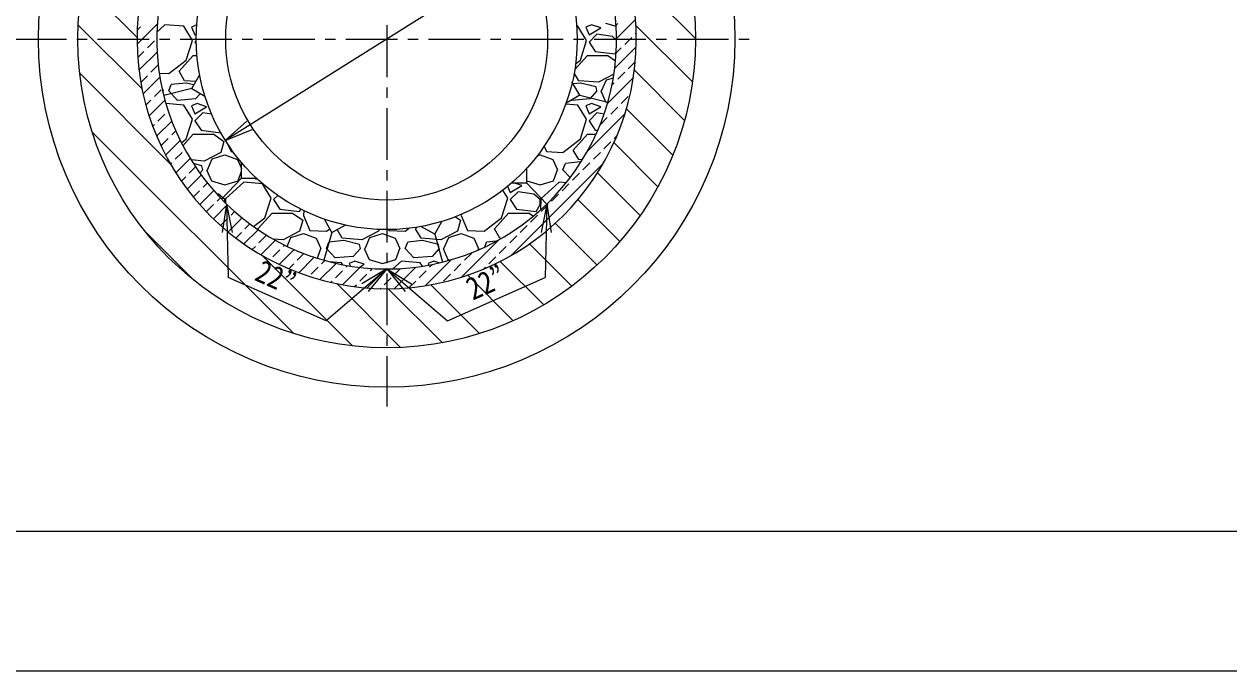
# Model space of a CAD drawing. Units: millimetres, scale not verified. Extents: x -4089 to 4089, y -2931 to 2931.
# Drawn here: x -1693 to -528, y -2931 to -2305 of the extents above; entities that cross this region are included whole.
import ezdxf
from ezdxf.enums import TextEntityAlignment as Align

# ---------------------------------------------------------------- set-up
doc = ezdxf.new("R2010")
doc.units = ezdxf.units.MM
doc.header["$LTSCALE"] = 10
doc.linetypes.add('CHAIN1', pattern=[8, 5, -1, 1, -1])
for name, color, linetype, lineweight in [('0-0_0', 3, 'Continuous', 18), ('0-1_芯', 4, 'CHAIN1', 18), ('0-2_寸法', 2, 'Continuous', 18), ('0-F', 3, 'Continuous', 25)]:
    doc.layers.add(name, color=color, linetype=linetype, lineweight=lineweight)
doc.styles.add('ＭＳ ゴシック', font='')
doc.styles.get('ＭＳ ゴシック').set_extended_font_data('MS Gothic')

msp = doc.modelspace()

# ---------------------------------------------------------------- linework, layer by layer
at = {"layer": '0-0_0'}
for p, q in [((-1043.96, -2319.07), (-1110.71, -2252.32)), ((-1583.71, -2318.14), (-1635.97, -2265.88)), ((-1583.66, -2324.68), (-1564.19, -2305.2)), ((-1130.85, -2304.24), (-1120.51, -2307.28)), ((-1120.58, -2306.12), (-1119.06, -2304.59)), ((-1120.16, -2319.17), (-1101.85, -2300.86)), ((-1578.85, -2367.9), (-1640.55, -2306.2)), ((-1583.56, -2311.1), (-1580.42, -2307.96)), ((-1556.81, -2305.77), (-1564.55, -2312.84)), ((-1538.52, -2307.29), (-1556.81, -2305.77)), ((-1530.14, -2321.01), (-1538.52, -2307.29)), ((-1526.05, -2305.97), (-1530.9, -2308.05)), ((-1530.9, -2308.05), (-1527.85, -2315.67)), ((-1527.85, -2315.67), (-1526.5, -2314.86)), ((-1157.52, -2307.29), (-1158.69, -2307.19)), ((-1149.14, -2321.01), (-1157.52, -2307.29)), ((-1144.57, -2305.77), (-1149.9, -2308.05)), ((-1149.9, -2308.05), (-1146.85, -2315.67)), ((-1146.85, -2315.67), (-1135.42, -2308.81)), ((-1139.23, -2314.91), (-1146.85, -2322.53)), ((-1135.42, -2308.81), (-1144.57, -2305.77)), ((-1123.99, -2317.2), (-1139.23, -2314.91)), ((-1120.16, -2320.55), (-1123.99, -2317.2)), ((-1102.22, -2314.7), (-1101.19, -2313.67)), ((-1046.84, -2361.09), (-1101.48, -2306.46)), ((-1573.68, -2328.17), (-1566.95, -2321.43)), ((-1536.23, -2340.06), (-1530.14, -2321.01)), ((-1526.55, -2321.23), (-1527.85, -2322.53)), ((-1527.85, -2322.53), (-1526.5, -2324.56)), ((-1155.23, -2340.06), (-1149.14, -2321.01)), ((-1146.85, -2322.53), (-1140.76, -2331.67)), ((-1121.96, -2347.9), (-1101.23, -2327.18)), ((-1120.56, -2333.04), (-1115.69, -2328.17)), ((-1112.32, -2324.8), (-1105.59, -2318.06)), ((-1583.05, -2337.54), (-1577.05, -2331.54)), ((-1581.83, -2349.79), (-1564.31, -2332.26)), ((-1553, -2353.01), (-1536.23, -2340.06)), ((-1543.09, -2350.72), (-1529.38, -2335.48)), ((-1529.38, -2335.48), (-1525.88, -2335.48)), ((-1160.62, -2349.09), (-1148.38, -2335.48)), ((-1159.82, -2343.6), (-1155.23, -2340.06)), ((-1148.38, -2335.48), (-1128.56, -2335.48)), ((-1140.76, -2331.67), (-1121.71, -2333.96)), ((-1128.56, -2335.48), (-1121.15, -2340.62)), ((-1121.71, -2333.96), (-1120.49, -2331.77)), ((-1570.31, -2351.74), (-1563.58, -2345.01)), ((-1537.76, -2359.87), (-1543.09, -2350.72)), ((-1119.06, -2358.48), (-1112.32, -2351.74)), ((-1108.95, -2348.37), (-1102.22, -2341.64)), ((-1054.5, -2398.33), (-1103, -2349.84)), ((-1551.52, -2440.14), (-1639.04, -2352.61)), ((-1580.07, -2361.49), (-1573.68, -2355.11)), ((-1577.82, -2372.72), (-1561.6, -2356.49)), ((-1562.22, -2352.57), (-1553, -2353.01)), ((-1553, -2369.77), (-1550.71, -2363.68)), ((-1536.23, -2362.15), (-1550.71, -2363.68)), ((-1526.9, -2360.74), (-1537.76, -2359.87)), ((-1528.85, -2364), (-1536.23, -2362.15)), ((-1530.81, -2367.29), (-1523.23, -2354.59)), ((-1155.78, -2373.81), (-1163.36, -2361.11)), ((-1155.23, -2362.15), (-1162.3, -2362.9)), ((-1156.76, -2359.87), (-1161.17, -2352.31)), ((-1137.71, -2361.39), (-1156.76, -2359.87)), ((-1139.99, -2365.96), (-1155.23, -2362.15)), ((-1122.75, -2353.56), (-1137.71, -2361.39)), ((-1134.66, -2369.77), (-1130.09, -2359.11)), ((-1130.09, -2359.11), (-1123.31, -2356.99)), ((-1129.05, -2381.94), (-1103.99, -2356.88)), ((-1124.63, -2364.05), (-1122.42, -2361.84)), ((-1566.95, -2375.31), (-1560.21, -2368.58)), ((-1559.54, -2367.16), (-1558.33, -2369.77)), ((-1558.71, -2370.82), (-1558.33, -2369.77)), ((-1530.81, -2367.29), (-1557.9, -2374.13)), ((-1544.62, -2378.92), (-1553, -2369.77)), ((-1530.81, -2367.29), (-1518.11, -2374.87)), ((-1522.47, -2372.26), (-1527.09, -2377.39)), ((-1155.78, -2373.81), (-1169.01, -2381.7)), ((-1155.78, -2373.81), (-1128.69, -2380.65)), ((-1139.23, -2369.77), (-1146.09, -2377.39)), ((-1139.23, -2369.77), (-1139.99, -2365.96)), ((-1135.42, -2369.77), (-1130.85, -2380.44)), ((-1115.69, -2382.05), (-1108.95, -2375.31)), ((-1575.13, -2383.5), (-1570.31, -2378.68)), ((-1572.03, -2393.87), (-1556.73, -2378.57)), ((-1538.52, -2383.49), (-1555.74, -2382.06)), ((-1527.09, -2377.39), (-1544.62, -2378.92)), ((-1530.14, -2397.21), (-1538.52, -2383.49)), ((-1525.57, -2381.97), (-1530.9, -2384.25)), ((-1530.9, -2384.25), (-1527.85, -2391.87)), ((-1527.85, -2391.87), (-1516.42, -2385.01)), ((-1516.42, -2385.01), (-1525.57, -2381.97)), ((-1157.52, -2383.49), (-1169.3, -2382.51)), ((-1163.62, -2378.92), (-1163.87, -2378.64)), ((-1146.09, -2377.39), (-1163.62, -2378.92)), ((-1149.14, -2397.21), (-1157.52, -2383.49)), ((-1144.57, -2381.97), (-1149.9, -2384.25)), ((-1149.9, -2384.25), (-1146.85, -2391.87)), ((-1146.85, -2391.87), (-1135.42, -2385.01)), ((-1135.42, -2385.01), (-1144.57, -2381.97)), ((-1130.85, -2380.44), (-1128.79, -2381.05)), ((-1125.79, -2392.15), (-1119.06, -2385.42)), ((-1065.84, -2431.89), (-1110.69, -2387.04)), ((-1563.58, -2398.89), (-1556.84, -2392.15)), ((-1536.23, -2416.26), (-1530.14, -2397.21)), ((-1520.23, -2391.11), (-1527.85, -2398.73)), ((-1527.85, -2398.73), (-1521.76, -2407.87)), ((-1511.61, -2392.4), (-1520.23, -2391.11)), ((-1155.23, -2416.26), (-1149.14, -2397.21)), ((-1148.52, -2428.35), (-1112.2, -2392.03)), ((-1139.23, -2391.11), (-1146.85, -2398.73)), ((-1146.85, -2398.73), (-1140.76, -2407.87)), ((-1132.3, -2392.15), (-1139.23, -2391.11)), ((-1135.89, -2402.25), (-1129.16, -2395.52)), ((-1432.22, -2604.33), (-1627.03, -2409.53)), ((-1568.56, -2403.87), (-1566.95, -2402.25)), ((-1564.73, -2413.51), (-1550.09, -2398.87)), ((-1550.11, -2412.36), (-1546.19, -2408.43)), ((-1521.76, -2407.87), (-1502.83, -2410.15)), ((-1140.76, -2407.87), (-1138.51, -2408.14)), ((-1560.21, -2422.46), (-1553.48, -2415.73)), ((-1556.09, -2431.81), (-1541.92, -2417.64)), ((-1540.84, -2419.82), (-1536.23, -2416.26)), ((-1539.33, -2422.75), (-1529.38, -2411.68)), ((-1529.38, -2411.68), (-1509.56, -2411.68)), ((-1509.56, -2411.68), (-1499.66, -2418.54)), ((-1499.66, -2418.54), (-1502.71, -2429.21)), ((-1172, -2429.21), (-1155.23, -2416.26)), ((-1162.09, -2426.92), (-1148.38, -2411.68)), ((-1148.38, -2411.68), (-1140.08, -2411.68)), ((-1132.53, -2425.83), (-1125.79, -2419.09)), ((-1080.26, -2462.38), (-1122.84, -2419.8)), ((-1122.42, -2415.73), (-1120, -2413.3)), ((-1546.74, -2435.93), (-1540.01, -2429.2)), ((-1502.71, -2429.21), (-1518.71, -2437.59)), ((-1511.09, -2435.31), (-1498.9, -2431.5)), ((-1498.9, -2431.5), (-1486.7, -2436.07)), ((-1495.47, -2422.11), (-1492.8, -2428.45)), ((-1492.8, -2428.45), (-1490.97, -2428.54)), ((-1196.69, -2432.31), (-1194.1, -2431.5)), ((-1194.1, -2431.5), (-1181.9, -2436.07)), ((-1190.16, -2423.31), (-1188, -2428.45)), ((-1188, -2428.45), (-1172, -2429.21)), ((-1156.76, -2436.07), (-1162.09, -2426.92)), ((-1142.63, -2435.93), (-1135.89, -2429.2)), ((-1551.31, -2440.5), (-1550.11, -2439.3)), ((-1546.23, -2448.89), (-1532.39, -2435.05)), ((-1533.27, -2449.4), (-1527.15, -2443.28)), ((-1518.71, -2437.59), (-1531.46, -2436.57)), ((-1520.99, -2442.16), (-1529.23, -2440.1)), ((-1520.23, -2445.97), (-1520.99, -2442.16)), ((-1515.66, -2445.97), (-1511.09, -2435.31)), ((-1486.7, -2436.07), (-1482.71, -2444.72)), ((-1482.57, -2454.29), (-1482.79, -2438.9)), ((-1222.13, -2528.9), (-1133.23, -2440)), ((-1207.01, -2459.09), (-1206.8, -2444.3)), ((-1181.9, -2436.07), (-1177.33, -2445.97)), ((-1172, -2445.97), (-1169.71, -2439.88)), ((-1155.23, -2438.35), (-1169.71, -2439.88)), ((-1153.22, -2436.35), (-1156.76, -2436.07)), ((-1154.58, -2438.52), (-1155.23, -2438.35)), ((-1152.73, -2446.03), (-1146, -2439.3)), ((-1540.86, -2456.99), (-1536.64, -2452.77)), ((-1535.21, -2464.81), (-1521.6, -2451.2)), ((-1520.23, -2445.97), (-1523.09, -2449.15)), ((-1516.42, -2445.97), (-1511.85, -2456.64)), ((-1511.85, -2456.64), (-1498.9, -2460.45)), ((-1482.57, -2454.29), (-1502.04, -2474.33)), ((-1498.9, -2460.45), (-1485.94, -2456.64)), ((-1485.94, -2456.64), (-1482.67, -2447.48)), ((-1482.57, -2454.29), (-1468.33, -2454.09)), ((-1468.42, -2455.12), (-1469.35, -2454.1)), ((-1467.32, -2455.02), (-1468.42, -2455.12)), ((-1206.98, -2456.66), (-1194.1, -2460.45)), ((-1194.1, -2460.45), (-1181.14, -2456.64)), ((-1181.14, -2456.64), (-1177.33, -2445.97)), ((-1165.01, -2453.6), (-1172, -2445.97)), ((-1162.84, -2456.14), (-1156.1, -2449.4)), ((-1097.4, -2490.14), (-1138.62, -2448.92)), ((-1529.29, -2472.36), (-1523.17, -2466.24)), ((-1523.1, -2479.64), (-1509.6, -2466.15)), ((-1519.8, -2462.87), (-1515.75, -2458.82)), ((-1480.61, -2458.17), (-1498.13, -2474.17)), ((-1462.32, -2459.69), (-1480.61, -2458.17)), ((-1453.94, -2473.41), (-1462.32, -2459.69)), ((-1451.71, -2467.92), (-1451.65, -2468.07)), ((-1451.65, -2468.07), (-1451.57, -2468.02)), ((-1225.34, -2473.41), (-1230.08, -2465.64)), ((-1225.49, -2461.98), (-1223.05, -2468.07)), ((-1223.05, -2468.07), (-1211.62, -2461.21)), ((-1215.43, -2467.31), (-1223.05, -2474.93)), ((-1207.01, -2459.09), (-1221.8, -2458.87)), ((-1211.62, -2461.21), (-1218.5, -2458.92)), ((-1200.19, -2469.6), (-1215.43, -2467.31)), ((-1207.01, -2459.09), (-1187.55, -2479.13)), ((-1175.81, -2458.17), (-1193.33, -2474.17)), ((-1169.01, -2458.73), (-1175.81, -2458.17)), ((-1172.94, -2466.24), (-1166.2, -2459.5)), ((-1516.43, -2486.44), (-1509.7, -2479.71)), ((-1509.92, -2493.4), (-1496.45, -2479.93)), ((-1504.99, -2469.6), (-1506.76, -2469.33)), ((-1506.33, -2476.34), (-1503.17, -2473.18)), ((-1498.9, -2474.93), (-1504.99, -2469.6)), ((-1498.9, -2477.54), (-1498.9, -2474.93)), ((-1498.13, -2474.17), (-1498.32, -2478.11)), ((-1460.03, -2492.46), (-1453.94, -2473.41)), ((-1447.59, -2470.87), (-1451.65, -2474.93)), ((-1451.65, -2474.93), (-1445.56, -2484.07)), ((-1231.43, -2492.46), (-1225.34, -2473.41)), ((-1223.05, -2474.93), (-1216.96, -2484.07)), ((-1194.1, -2474.93), (-1200.19, -2469.6)), ((-1197.91, -2486.36), (-1194.1, -2479.5)), ((-1194.1, -2479.5), (-1194.1, -2474.93)), ((-1193.33, -2474.17), (-1193.85, -2485.02)), ((-1193.14, -2486.44), (-1186.41, -2479.71)), ((-1183.04, -2476.34), (-1176.31, -2469.61)), ((-1117.05, -2515.39), (-1157.59, -2474.85)), ((-1492.86, -2489.81), (-1489.43, -2486.39)), ((-1466.89, -2503.12), (-1453.18, -2487.88)), ((-1453.18, -2487.88), (-1433.36, -2487.88)), ((-1445.56, -2484.07), (-1426.51, -2486.36)), ((-1433.36, -2487.88), (-1423.46, -2494.74)), ((-1426.51, -2486.36), (-1425.29, -2484.16)), ((-1422.48, -2485.55), (-1422.7, -2490.17)), ((-1422.7, -2490.17), (-1416.6, -2504.65)), ((-1275.86, -2491.42), (-1271.06, -2494.74)), ((-1270.25, -2489.14), (-1270.3, -2490.17)), ((-1270.3, -2490.17), (-1264.2, -2504.65)), ((-1238.29, -2503.12), (-1224.58, -2487.88)), ((-1224.58, -2487.88), (-1204.76, -2487.88)), ((-1216.96, -2484.07), (-1197.91, -2486.36)), ((-1204.76, -2487.88), (-1200.55, -2490.8)), ((-1203.25, -2496.55), (-1196.51, -2489.81)), ((-1502.93, -2499.88), (-1496.23, -2493.18)), ((-1495.67, -2506.09), (-1482.13, -2492.56)), ((-1479.39, -2503.28), (-1474.54, -2498.43)), ((-1471.04, -2500.96), (-1460.03, -2492.46)), ((-1466.21, -2504.3), (-1466.89, -2503.12)), ((-1423.46, -2494.74), (-1426.51, -2505.41)), ((-1395.41, -2506.66), (-1402.62, -2493.75)), ((-1400.6, -2505.41), (-1397.46, -2502.99)), ((-1395.41, -2506.66), (-1382.5, -2499.45)), ((-1324.4, -2505.41), (-1320.74, -2502.59)), ((-1314.49, -2503.12), (-1313.04, -2501.51)), ((-1309.16, -2512.27), (-1314.49, -2503.12)), ((-1295.94, -2508.39), (-1309.39, -2500.88)), ((-1295.94, -2508.39), (-1289, -2495.95)), ((-1271.06, -2494.74), (-1274.11, -2505.41)), ((-1248.2, -2505.41), (-1231.43, -2492.46)), ((-1232.96, -2512.27), (-1238.29, -2503.12)), ((-1213.35, -2506.65), (-1206.61, -2499.92)), ((-1139.12, -2538.22), (-1179.56, -2497.78)), ((-1528.05, -2553.41), (-1576.1, -2505.35)), ((-1488.14, -2512.04), (-1482.76, -2506.65)), ((-1480.34, -2517.71), (-1466.64, -2504)), ((-1465.92, -2516.75), (-1459.18, -2510.02)), ((-1463.9, -2528.2), (-1449.93, -2514.23)), ((-1442.51, -2513.79), (-1452.07, -2513.03)), ((-1426.51, -2505.41), (-1442.51, -2513.79)), ((-1438.57, -2520.09), (-1434.89, -2511.51)), ((-1434.89, -2511.51), (-1422.7, -2507.7)), ((-1422.7, -2507.7), (-1410.5, -2512.27)), ((-1416.6, -2504.65), (-1400.6, -2505.41)), ((-1410.5, -2512.27), (-1405.93, -2522.17)), ((-1395.41, -2506.66), (-1403.03, -2533.54)), ((-1383.83, -2514.55), (-1398.31, -2516.08)), ((-1385.36, -2512.27), (-1390.3, -2503.8)), ((-1366.31, -2513.79), (-1385.36, -2512.27)), ((-1368.59, -2518.36), (-1383.83, -2514.55)), ((-1350.31, -2505.41), (-1366.31, -2513.79)), ((-1363.26, -2522.17), (-1358.69, -2511.51)), ((-1358.69, -2511.51), (-1346.5, -2507.7)), ((-1349.82, -2503.72), (-1350.31, -2505.41)), ((-1346.5, -2507.7), (-1334.3, -2512.27)), ((-1340.73, -2503.86), (-1340.4, -2504.65)), ((-1340.4, -2504.65), (-1324.4, -2505.41)), ((-1334.3, -2512.27), (-1329.73, -2522.17)), ((-1307.63, -2514.55), (-1322.11, -2516.08)), ((-1290.11, -2513.79), (-1309.16, -2512.27)), ((-1292.39, -2518.36), (-1307.63, -2514.55)), ((-1295.94, -2508.39), (-1288.32, -2535.27)), ((-1274.11, -2505.41), (-1290.11, -2513.79)), ((-1287.06, -2522.17), (-1282.49, -2511.51)), ((-1282.49, -2511.51), (-1270.3, -2507.7)), ((-1270.3, -2507.7), (-1258.1, -2512.27)), ((-1270.09, -2549.93), (-1233.78, -2513.61)), ((-1264.2, -2504.65), (-1248.2, -2505.41)), ((-1258.1, -2512.27), (-1253.53, -2522.17)), ((-1236.45, -2515.08), (-1245.91, -2516.08)), ((-1231.61, -2512.38), (-1232.96, -2512.27)), ((-1223.45, -2516.75), (-1216.72, -2510.02)), ((-1472.26, -2523.1), (-1469.29, -2520.12)), ((-1452.45, -2530.22), (-1445.71, -2523.49)), ((-1446.27, -2537.52), (-1431.91, -2523.15)), ((-1442.35, -2520.12), (-1441.09, -2518.86)), ((-1409.32, -2531.66), (-1405.93, -2522.17)), ((-1400.6, -2522.17), (-1398.31, -2516.08)), ((-1392.22, -2531.32), (-1400.6, -2522.17)), ((-1367.83, -2522.17), (-1374.69, -2529.79)), ((-1367.83, -2522.17), (-1368.59, -2518.36)), ((-1364.02, -2522.17), (-1359.45, -2532.84)), ((-1333.54, -2532.84), (-1329.73, -2522.17)), ((-1324.4, -2522.17), (-1322.11, -2516.08)), ((-1316.02, -2531.32), (-1324.4, -2522.17)), ((-1291.63, -2522.17), (-1298.49, -2529.79)), ((-1291.63, -2522.17), (-1292.39, -2518.36)), ((-1287.82, -2522.17), (-1283.25, -2532.84)), ((-1267.23, -2533.59), (-1260.5, -2526.86)), ((-1254.06, -2523.65), (-1253.53, -2522.17)), ((-1247.67, -2520.76), (-1245.91, -2516.08)), ((-1233.55, -2526.86), (-1226.82, -2520.12)), ((-1163.58, -2558.66), (-1204.51, -2517.73)), ((-1375.3, -2616.35), (-1462.83, -2528.82)), ((-1436.99, -2541.71), (-1432.24, -2536.96)), ((-1428.88, -2533.59), (-1422.37, -2527.09)), ((-1427.38, -2545.56), (-1412.45, -2530.64)), ((-1407.07, -2552.19), (-1391.38, -2536.51)), ((-1405.3, -2536.96), (-1402.13, -2533.79)), ((-1386.12, -2535.89), (-1398.01, -2534.9)), ((-1374.69, -2529.79), (-1392.22, -2531.32)), ((-1384.91, -2537.86), (-1386.12, -2535.89)), ((-1373.17, -2534.37), (-1378.5, -2536.65)), ((-1378.5, -2536.65), (-1377.49, -2539.18)), ((-1364.02, -2537.41), (-1373.17, -2534.37)), ((-1368.96, -2540.38), (-1364.02, -2537.41)), ((-1359.45, -2532.84), (-1346.5, -2536.65)), ((-1346.5, -2536.65), (-1333.54, -2532.84)), ((-1328.21, -2534.37), (-1336.45, -2541.89)), ((-1309.92, -2535.89), (-1328.21, -2534.37)), ((-1298.49, -2529.79), (-1316.02, -2531.32)), ((-1307.86, -2539.26), (-1309.92, -2535.89)), ((-1305.25, -2558.14), (-1280.19, -2533.08)), ((-1296.97, -2534.37), (-1302.3, -2536.65)), ((-1302.3, -2536.65), (-1301.68, -2538.2)), ((-1300.91, -2540.33), (-1298.08, -2537.5)), ((-1291.73, -2536.11), (-1296.97, -2534.37)), ((-1283.25, -2532.84), (-1281.33, -2533.41)), ((-1277.33, -2543.69), (-1270.6, -2536.96)), ((-1243.66, -2536.96), (-1236.92, -2530.22)), ((-1190.52, -2576.62), (-1232.58, -2534.57)), ((-1415.4, -2547.06), (-1408.67, -2540.33)), ((-1391.83, -2550.43), (-1385.1, -2543.69)), ((-1385.14, -2557.2), (-1368.38, -2540.44)), ((-1381.73, -2540.33), (-1380.14, -2538.74)), ((-1368.26, -2553.8), (-1361.52, -2547.06)), ((-1361.27, -2560.28), (-1342.96, -2541.97)), ((-1358.16, -2543.69), (-1356.01, -2541.55)), ((-1334.95, -2560.9), (-1314.22, -2540.17)), ((-1334.58, -2547.06), (-1329.09, -2541.57)), ((-1311.01, -2550.43), (-1304.27, -2543.69)), ((-1287.44, -2553.8), (-1280.7, -2547.06)), ((-1220.1, -2591.95), (-1264.09, -2547.95)), ((-1248.83, -2542.13), (-1247.02, -2540.33)), ((-1396.32, -2554.92), (-1395.2, -2553.8)), ((-1328.89, -2617.86), (-1390.59, -2556.16)), ((-1373.47, -2559.01), (-1371.63, -2557.16)), ((-1348.46, -2560.94), (-1348.05, -2560.53)), ((-1344.69, -2557.16), (-1337.95, -2550.43)), ((-1288.58, -2613.27), (-1340.84, -2561.01)), ((-1320.61, -2560.03), (-1314.38, -2553.8)), ((-1252.61, -2604.34), (-1299.74, -2557.21))]:
    msp.add_line(p, q, dxfattribs=at)
for radius in [336.55, 298.45, 184.15, 155.57]:
    msp.add_circle((-1342.41, -2319.72), radius, dxfattribs=at)
for radius, start, end in [(241.3, 90.60312, 89.39688), (222.25, 92.94794, 87.05206)]:
    msp.add_arc((-1342.41, -2319.72), radius, start, end, dxfattribs=at)
at = {"layer": '0-1_芯'}
for p, q in [((-1342.41, -1026.35), (-1342.41, -2674.86)), ((-1701.93, -2319.72), (-982.89, -2319.72))]:
    msp.add_line(p, q, dxfattribs=at)
at = {"layer": '0-2_寸法'}
for p, q in [((-1112.55, -2175.32), (-1498.35, -2417.67)), ((-1498.35, -2417.67), (-1477.58, -2398.89)), ((-1498.35, -2417.67), (-1472.41, -2407.12)), ((-1497.28, -2479.13), (-1501.53, -2506.8)), ((-1497.28, -2479.13), (-1495.72, -2550.14)), ((-1497.28, -2479.13), (-1491.81, -2506.59)), ((-1187.55, -2479.13), (-1193.01, -2506.59)), ((-1187.55, -2479.13), (-1189.1, -2550.14)), ((-1187.55, -2479.13), (-1183.29, -2506.8)), ((-1342.41, -2541.97), (-1366.51, -2556.22)), ((-1342.41, -2541.97), (-1360.18, -2563.6)), ((-1342.41, -2541.97), (-1318.31, -2556.22)), ((-1342.41, -2541.97), (-1324.64, -2563.6))]:
    msp.add_line(p, q, dxfattribs=at)
for points in [[(-1342.41, -2541.97), (-1401.05, -2592.22), (-1495.72, -2550.14)], [(-1342.41, -2541.97), (-1283.77, -2592.22), (-1189.1, -2550.14)]]:
    msp.add_lwpolyline(points, dxfattribs=at)
at = {"layer": '0-F'}
msp.add_line((-3953.39, -2795.41), (3953.39, -2795.41), dxfattribs=at)
at = {"layer": '0-F', "lineweight": 18}
msp.add_lwpolyline([(-4088.63, 2930.65), (-4088.63, -2930.65), (4088.7, -2930.65)], dxfattribs=at)

# ---------------------------------------------------------------- texts
at = {"layer": '0-2_寸法', "style": 'ＭＳ ゴシック', "width": 0.85}
for rotation, p in [(336.038, (-1473.95, -2558.35)), (23.962, (-1256.56, -2578.66))]:
    msp.add_text('22”', height=21.99, rotation=rotation, dxfattribs=at).set_placement(p, align=Align.BOTTOM_LEFT)

doc.saveas('drawing.dxf')
